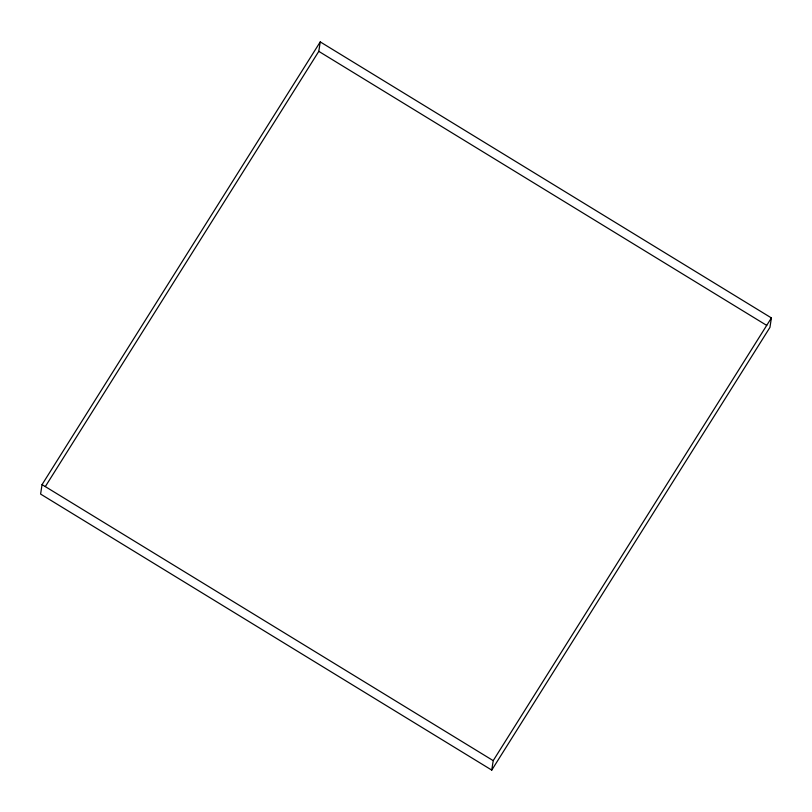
<?xml version="1.0" encoding="UTF-8"?>
<svg xmlns="http://www.w3.org/2000/svg" width="812" height="812" viewBox="0 0 812 812"><rect width="100%" height="100%" fill="white"/><g stroke="black" fill="none" stroke-linecap="round" stroke-linejoin="round"><path stroke-width="1.22" d="M42.051 484.612L40.6 494.072L491.757 770.101L769.949 327.388L771.4 317.928L320.243 41.899L42.051 484.612L493.209 760.641L491.757 770.101M45.32 486.571L318.791 51.359L320.243 41.899M493.209 760.641L771.4 317.928M318.791 51.359L766.711 325.399"/></g></svg>
